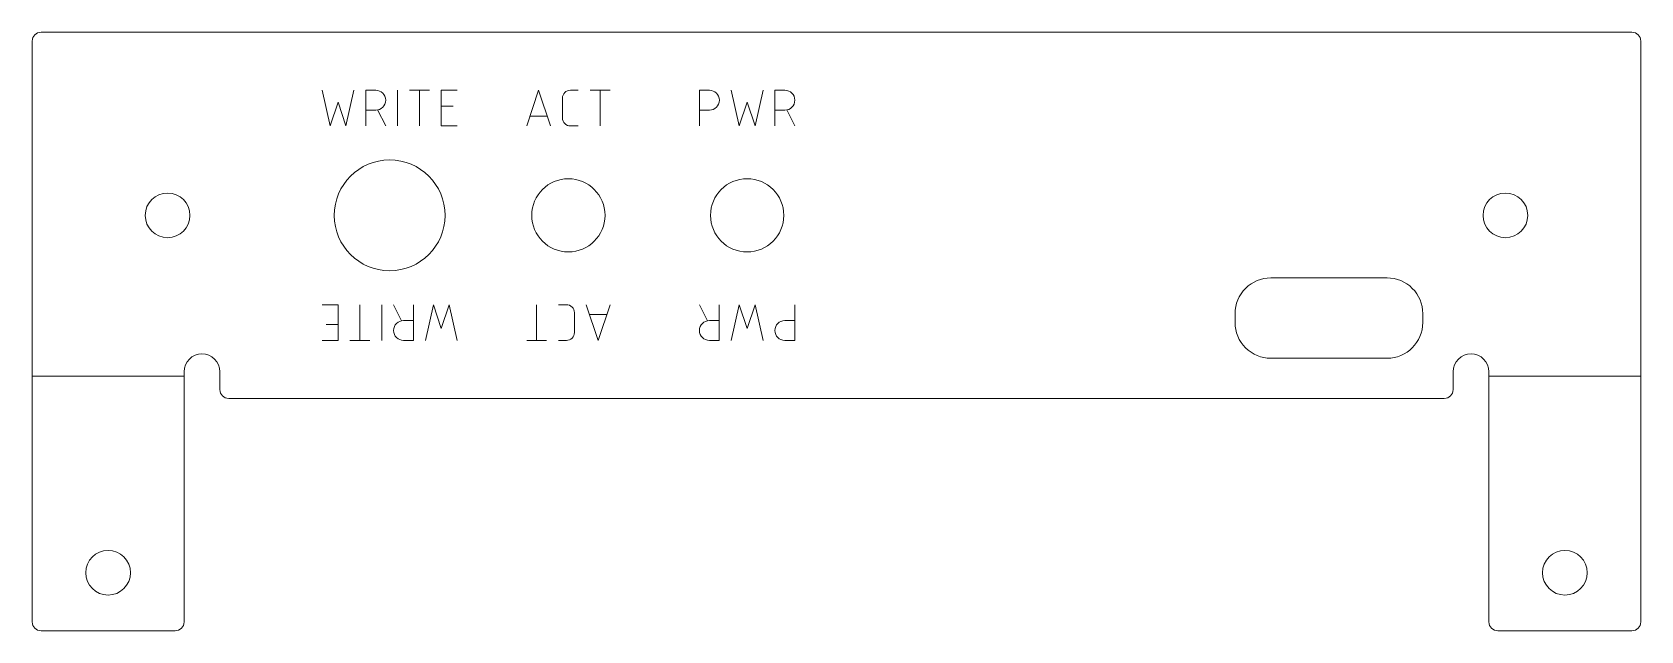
# Model space of a CAD drawing. Header units: millimetres. Extents: x -45 to 45, y -23.2 to 10.2.
import ezdxf

# ---------------------------------------------------------------- set-up
doc = ezdxf.new("R2010")
doc.units = ezdxf.units.MM
doc.linetypes.add('DASHED', pattern=[19.05, 12.7, -6.35])
doc.layers.get('0').update_dxf_attribs({"linetype": 'CONTINUOUS', "lineweight": 0})
for name, color, linetype, lineweight in [('bends', 1, 'DASHED', 0), ('engraving', 3, 'CONTINUOUS', 0), ('engraving_180', 4, 'CONTINUOUS', 0)]:
    doc.layers.add(name, color=color, linetype=linetype, lineweight=lineweight)

msp = doc.modelspace()

# ---------------------------------------------------------------- linework, layer by layer
for p, q in [((44.5, 10.25), (-44.5, 10.25)), ((-45, 9.75), (-45, -22.75)), ((45, 9.75), (45, -22.75)), ((-36.5, -8.75), (-36.5, -22.75)), ((-34.5, -8.75), (-34.5, -9.75)), ((34.5, -8.75), (34.5, -9.75)), ((36.5, -8.75), (36.5, -22.75)), ((-34, -10.25), (34, -10.25)), ((-37, -23.25), (-44.5, -23.25)), ((37, -23.25), (44.5, -23.25))]:
    msp.add_line(p, q)
msp.add_lwpolyline([(30.8, -8), (24.3, -8, -0.414214), (22.3, -6), (22.3, -5.5, -0.414214), (24.3, -3.5), (30.8, -3.5, -0.414214), (32.8, -5.5), (32.8, -6, -0.414213)], format="xyb", close=True)
for centre, radius in [((-25, 0), 3.1), ((-15, 0), 2.05), ((-5, 0), 2.05), ((-37.425, 0), 1.25), ((37.425, 0), 1.25), ((-40.75, -20), 1.25), ((40.75, -20), 1.25)]:
    msp.add_circle(centre, radius)
for centre, radius, start, end in [((-44.5, 9.75), 0.5, 90, 180), ((44.5, 9.75), 0.5, 0, 90), ((-35.5, -8.75), 1, 0, 180), ((35.5, -8.75), 1, 0, 180), ((-34, -9.75), 0.5, 180, 270), ((34, -9.75), 0.5, 270, 0), ((-44.5, -22.75), 0.5, 180, 270), ((-37, -22.75), 0.5, 270, 0), ((37, -22.75), 0.5, 180, 270), ((44.5, -22.75), 0.5, 270, 0)]:
    msp.add_arc(centre, radius, start, end)
at = {"layer": 'bends'}
for p, q in [((-45, -9), (-36.5, -9)), ((36.5, -9), (45, -9))]:
    msp.add_line(p, q, dxfattribs=at)
at = {"layer": 'engraving'}
for p, q in [((-28.778, 7), (-28.333, 5)), ((-28.333, 5), (-27.889, 6.333)), ((-27.889, 6.333), (-27.444, 5)), ((-27.444, 5), (-27, 7)), ((-26.333, 5), (-26.333, 7)), ((-26.333, 7), (-25.778, 7)), ((-24.556, 5), (-24.556, 7)), ((-23.889, 7), (-22.778, 7)), ((-23.333, 7), (-23.333, 5)), ((-22.111, 5), (-22.111, 7)), ((-22.111, 7), (-21.222, 7)), ((-17.333, 5), (-16.667, 7)), ((-16.667, 7), (-16, 5)), ((-15.333, 5.444), (-15.333, 6.556)), ((-14.889, 7), (-14.444, 7)), ((-13.778, 7), (-12.667, 7)), ((-13.222, 7), (-13.222, 5)), ((-7.667, 5), (-7.667, 7)), ((-7.667, 7), (-7.111, 7)), ((-5.889, 7), (-5.444, 5)), ((-5.444, 5), (-5, 6.333)), ((-5, 6.333), (-4.556, 5)), ((-4.556, 5), (-4.111, 7)), ((-3.444, 5), (-3.444, 7)), ((-3.444, 7), (-2.889, 7)), ((-25.778, 5.889), (-26.333, 5.889)), ((-25.222, 5), (-25.671, 5.899)), ((-22.111, 6.111), (-21.444, 6.111)), ((-17.148, 5.556), (-16.185, 5.556)), ((-7.111, 5.889), (-7.667, 5.889)), ((-2.889, 5.889), (-3.444, 5.889)), ((-2.333, 5), (-2.783, 5.899)), ((-21.222, 5), (-22.111, 5)), ((-14.444, 5), (-14.889, 5))]:
    msp.add_line(p, q, dxfattribs=at)
for centre, radius, start, end in [((-25.778, 6.444), 0.556, 270, 90), ((-14.889, 6.556), 0.444, 89.99996, 180.00004), ((-7.111, 6.444), 0.556, 270, 90), ((-2.889, 6.444), 0.556, 270, 90), ((-14.889, 5.444), 0.444, 179.99996, 270.00004)]:
    msp.add_arc(centre, radius, start, end, dxfattribs=at)
at = {"layer": 'engraving_180'}
for p, q in [((-28.778, -5), (-27.889, -5)), ((-27.889, -5), (-27.889, -7)), ((-26.667, -7), (-26.667, -5)), ((-25.444, -5), (-25.444, -7)), ((-24.778, -5), (-24.329, -5.899)), ((-23.667, -5), (-23.667, -7)), ((-22.556, -5), (-23, -7)), ((-22.111, -6.333), (-22.556, -5)), ((-21.667, -5), (-22.111, -6.333)), ((-21.222, -7), (-21.667, -5)), ((-16.778, -7), (-16.778, -5)), ((-15.556, -5), (-15.111, -5)), ((-13.333, -7), (-14, -5)), ((-12.667, -5), (-13.333, -7)), ((-7.667, -5), (-7.217, -5.899)), ((-6.556, -5), (-6.556, -7)), ((-5.444, -5), (-5.889, -7)), ((-5, -6.333), (-5.444, -5)), ((-4.556, -5), (-5, -6.333)), ((-4.111, -7), (-4.556, -5)), ((-2.333, -5), (-2.333, -7)), ((-27.889, -6.111), (-28.556, -6.111)), ((-24.222, -5.889), (-23.667, -5.889)), ((-14.667, -5.444), (-14.667, -6.556)), ((-12.852, -5.556), (-13.815, -5.556)), ((-7.111, -5.889), (-6.556, -5.889)), ((-2.889, -5.889), (-2.333, -5.889)), ((-27.889, -7), (-28.778, -7)), ((-26.111, -7), (-27.222, -7)), ((-23.667, -7), (-24.222, -7)), ((-16.222, -7), (-17.333, -7)), ((-15.111, -7), (-15.556, -7)), ((-6.556, -7), (-7.111, -7)), ((-2.333, -7), (-2.889, -7))]:
    msp.add_line(p, q, dxfattribs=at)
for centre, radius, start, end in [((-15.111, -5.444), 0.444, 359.99996, 90.00004), ((-24.222, -6.444), 0.556, 90, 270), ((-7.111, -6.444), 0.556, 90, 270), ((-2.889, -6.444), 0.556, 90, 270), ((-15.111, -6.556), 0.444, 269.99996, 0.00004)]:
    msp.add_arc(centre, radius, start, end, dxfattribs=at)

doc.saveas('drawing.dxf')
